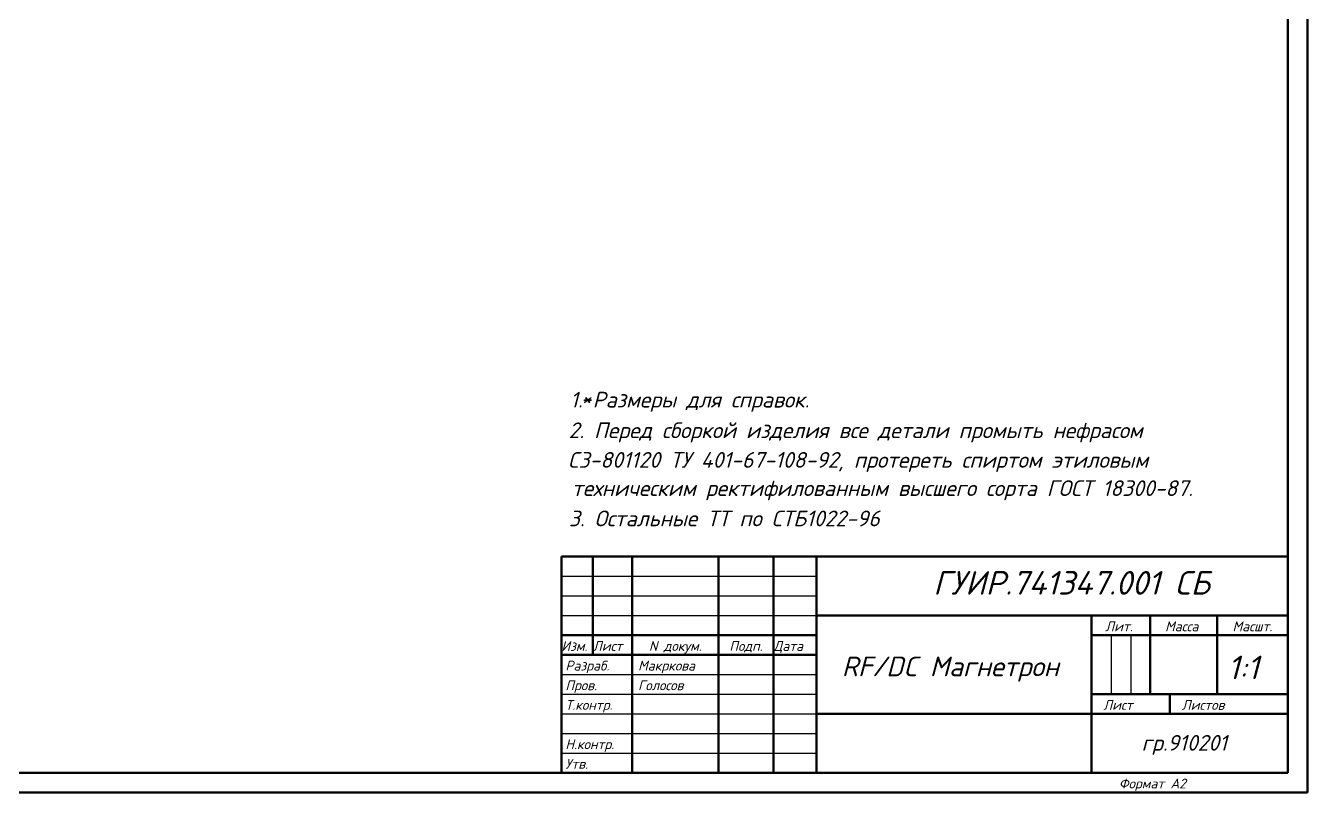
# Model space of a CAD drawing. Header units: millimetres. Extents: x -5427 to 3670, y -5891 to 948.
# Drawn here: x 1410.8 to 1737.3, y -82.6 to 112.5 of the extents above; entities that cross this region are included whole.
import ezdxf
from ezdxf.enums import TextEntityAlignment as Align

# ---------------------------------------------------------------- set-up
doc = ezdxf.new("R2010")
doc.units = ezdxf.units.MM
doc.header["$MEASUREMENT"] = 0
doc.layers.add('Толстые', color=7, linetype='Continuous', lineweight=50)
doc.layers.add('Тонкие', color=140, linetype='Continuous', lineweight=25)
doc.styles.get("Standard").update_dxf_attribs({"font": 'isocpeui.ttf'})
doc.styles.add('TXT', font='isocpeui.ttf')

# ---------------------------------------------------------------- blocks, each defined once
blk = doc.blocks.new('BORDER')
for p, q in [((1, 0), (1, 1)), ((0, 0), (1, 0))]:
    blk.add_line(p, q)

msp = doc.modelspace()

# ---------------------------------------------------------------- linework, layer by layer
at = {"layer": 'Толстые'}
msp.add_line((1547.259, -22.598), (1732.259, -22.598), dxfattribs=at)
for points in [[(1732.259, -77.598), (1732.259, 332.402)], [(1547.259, -22.598), (1547.259, -77.598)], [(1555.259, -22.598), (1555.259, -47.598)], [(1565.259, -22.598), (1565.259, -77.598)], [(1587.259, -22.598), (1587.259, -77.598)], [(1601.259, -22.598), (1601.259, -77.598)], [(1612.259, -77.598), (1612.259, -22.598)], [(1612.259, -37.598), (1732.259, -37.598), (1732.259, -37.598)], [(1682.259, -77.598), (1682.259, -37.598)], [(1697.259, -37.598), (1697.259, -56.598), (1697.259, -57.598)], [(1714.259, -37.598), (1714.259, -57.598)], [(1547.259, -42.598), (1612.259, -42.598)], [(1682.259, -42.598), (1732.259, -42.598)], [(1547.259, -47.598), (1612.259, -47.598)], [(1682.259, -57.598), (1732.259, -57.598)], [(1702.259, -57.598), (1702.259, -62.598)], [(1612.259, -62.598), (1732.259, -62.598)], [(1151.259, -77.598), (1163.259, -77.598), (1732.259, -77.598)]]:
    msp.add_lwpolyline(points, dxfattribs=at)
at = {"layer": 'Тонкие'}
for p, q in [((1547.259, -27.598), (1612.259, -27.598)), ((1547.259, -32.598), (1612.259, -32.598)), ((1547.259, -37.598), (1612.259, -37.598)), ((1687.259, -42.598), (1687.259, -57.598)), ((1692.259, -42.598), (1692.259, -57.598)), ((1547.259, -52.598), (1612.259, -52.598)), ((1547.259, -57.598), (1612.259, -57.598)), ((1547.259, -62.598), (1612.259, -62.598)), ((1547.259, -67.598), (1612.259, -67.598)), ((1547.259, -72.598), (1612.259, -72.598))]:
    msp.add_line(p, q, dxfattribs=at)

# ---------------------------------------------------------------- block references
at = {"layer": 'Толстые', "xscale": 594, "yscale": 420, "zscale": 594}
msp.add_blockref('BORDER', (1143.259, -82.598), dxfattribs=at)

# ---------------------------------------------------------------- texts
at = {"layer": 'Тонкие'}
for s, height, p in [('1. Размеры для справок.', 4, (1549.481, 15.347)), ('*', 4, (1552.168, 15.653)), ('2. Перед сборкой изделия все детали промыть нефрасом', 4, (1549.098, 7.558)), ('С3-801120 ТУ 401-67-108-92, протереть спиртом этиловым', 4, (1548.937, 0.022)), ('техническим ректифилованным высшего сорта ГОСТ 18300-87.', 4, (1549.9, -7.173)), ('3. Остальные ТТ по СТБ1022-96', 4, (1549.141, -14.882)), ('ГУИР.741347.001 СБ', 6, (1641.951, -32.273)), ('Изм.', 2.5, (1547.259, -46.598)), ('Лист', 2.5, (1555.259, -46.598)), ('Дата', 2.5, (1601.259, -46.598)), ('1:1', 6, (1716.937, -53.796)), ('Разраб.', 2.5, (1548.259, -51.598)), ('Макркова', 2.5, (1566.769, -51.598)), ('Пров.', 2.5, (1548.259, -56.598)), ('Голосов', 2.5, (1566.769, -56.598)), ('Т.контр.', 2.5, (1548.259, -61.598)), ('Лист', 2.5, (1685.259, -61.598)), ('Листов', 2.5, (1705.259, -61.598)), ('гр.910201', 4, (1695.044, -71.995)), ('Н.контр.', 2.5, (1548.259, -71.598)), ('Утв.', 2.5, (1548.259, -76.598)), ('Формат A2', 2.5, (1689.259, -81.598))]:
    msp.add_text(s, height=height, dxfattribs=at).set_placement(p)
for s, p in [('Лит.', (1689.259, -41.598)), ('Масса', (1705.259, -41.598)), ('Масшт.', (1723.259, -41.598)), ('N докум.', (1576.259, -46.598)), ('Подп.', (1594.259, -46.598))]:
    msp.add_text(s, height=2.5, dxfattribs=at).set_placement(p, align=Align.CENTER)
at = {"layer": 'Тонкие', "style": 'TXT'}
msp.add_text('RF/DC Магнетрон', height=5, dxfattribs=at).set_placement((1618.677, -53.047))

doc.saveas('drawing.dxf')
